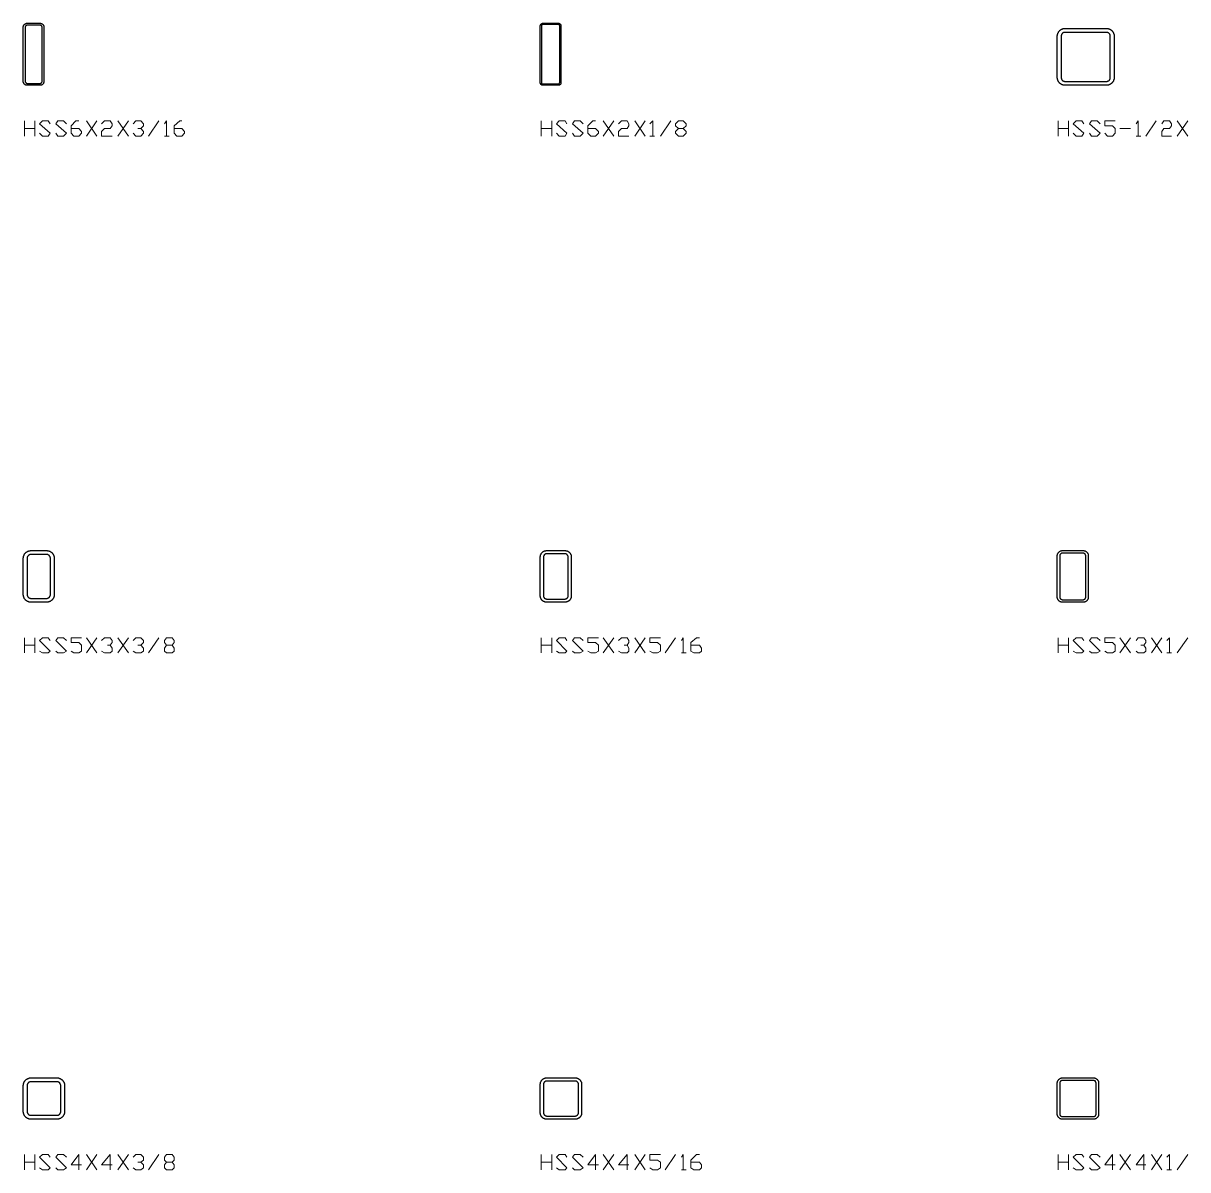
# Model space of a CAD drawing. Header units: inches. Extents: x 0 to 975, y -1305 to 34.
# Drawn here: x 250 to 362.6, y -1104.9 to -994 of the extents above; entities that cross this region are included whole.
import ezdxf

# ---------------------------------------------------------------- set-up
doc = ezdxf.new("R2010")
doc.units = ezdxf.units.IN
doc.header["$MEASUREMENT"] = 0
doc.layers.add('AISC_STEEL', color=7, linetype='Continuous')

msp = doc.modelspace()

# ---------------------------------------------------------------- linework, layer by layer
at = {"color": 3, "lineweight": 0}
for p, q in [((250.11, -1004.92), (250.11, -1003.44)), ((250.11, -1004.18), (251.12, -1004.18)), ((251.12, -1003.44), (251.12, -1004.92)), ((256.1, -1003.44), (257.12, -1004.92)), ((256.1, -1004.92), (257.12, -1003.44)), ((259.14, -1003.44), (260.16, -1004.92)), ((259.14, -1004.92), (260.16, -1003.44)), ((262.1, -1004.92), (263.11, -1003.44)), ((300.09, -1004.92), (300.09, -1003.44)), ((300.09, -1004.18), (301.1, -1004.18)), ((301.1, -1003.44), (301.1, -1004.92)), ((306.08, -1003.44), (307.1, -1004.92)), ((306.08, -1004.92), (307.1, -1003.44)), ((309.13, -1003.44), (310.14, -1004.92)), ((309.13, -1004.92), (310.14, -1003.44)), ((311.62, -1004.92), (312.63, -1003.44)), ((350.07, -1004.92), (350.07, -1003.44)), ((350.07, -1004.18), (351.08, -1004.18)), ((351.08, -1003.44), (351.08, -1004.92)), ((356.06, -1004.18), (357.08, -1004.18)), ((358.55, -1004.92), (359.57, -1003.44)), ((361.6, -1003.44), (362.61, -1004.92)), ((361.6, -1004.92), (362.61, -1003.44)), ((263.66, -1004.92), (264.12, -1004.92)), ((310.6, -1004.92), (311.06, -1004.92)), ((357.63, -1004.92), (358.09, -1004.92)), ((250.11, -1054.9), (250.11, -1053.43)), ((251.12, -1053.43), (251.12, -1054.9)), ((256.1, -1053.43), (257.12, -1054.9)), ((256.1, -1054.9), (257.12, -1053.43)), ((259.14, -1053.43), (260.16, -1054.9)), ((259.14, -1054.9), (260.16, -1053.43)), ((262.1, -1054.9), (263.11, -1053.43)), ((300.09, -1054.9), (300.09, -1053.43)), ((301.1, -1053.43), (301.1, -1054.9)), ((306.08, -1053.43), (307.1, -1054.9)), ((306.08, -1054.9), (307.1, -1053.43)), ((309.13, -1053.43), (310.14, -1054.9)), ((309.13, -1054.9), (310.14, -1053.43)), ((312.08, -1054.9), (313.09, -1053.43)), ((350.07, -1054.9), (350.07, -1053.43)), ((351.08, -1053.43), (351.08, -1054.9)), ((356.06, -1053.43), (357.08, -1054.9)), ((356.06, -1054.9), (357.08, -1053.43)), ((359.11, -1053.43), (360.12, -1054.9)), ((359.11, -1054.9), (360.12, -1053.43)), ((361.6, -1054.9), (362.61, -1053.43)), ((250.11, -1054.16), (251.12, -1054.16)), ((300.09, -1054.16), (301.1, -1054.16)), ((313.65, -1054.9), (314.11, -1054.9)), ((350.07, -1054.16), (351.08, -1054.16)), ((360.58, -1054.9), (361.04, -1054.9)), ((250.11, -1104.88), (250.11, -1103.41)), ((251.12, -1103.41), (251.12, -1104.88)), ((256.1, -1103.41), (257.12, -1104.88)), ((256.1, -1104.88), (257.12, -1103.41)), ((259.14, -1103.41), (260.16, -1104.88)), ((259.14, -1104.88), (260.16, -1103.41)), ((262.1, -1104.88), (263.11, -1103.41)), ((300.09, -1104.88), (300.09, -1103.41)), ((301.1, -1103.41), (301.1, -1104.88)), ((306.08, -1103.41), (307.1, -1104.88)), ((306.08, -1104.88), (307.1, -1103.41)), ((309.13, -1103.41), (310.14, -1104.88)), ((309.13, -1104.88), (310.14, -1103.41)), ((312.08, -1104.88), (313.09, -1103.41)), ((350.07, -1104.88), (350.07, -1103.41)), ((351.08, -1103.41), (351.08, -1104.88)), ((356.06, -1103.41), (357.08, -1104.88)), ((356.06, -1104.88), (357.08, -1103.41)), ((359.11, -1103.41), (360.12, -1104.88)), ((359.11, -1104.88), (360.12, -1103.41)), ((361.6, -1104.88), (362.61, -1103.41)), ((250.11, -1104.14), (251.12, -1104.14)), ((300.09, -1104.14), (301.1, -1104.14)), ((350.07, -1104.14), (351.08, -1104.14)), ((313.65, -1104.88), (314.11, -1104.88)), ((360.58, -1104.88), (361.04, -1104.88))]:
    msp.add_line(p, q, dxfattribs=at)
for points in [[(251.58, -1004.64), (251.86, -1004.92), (252.41, -1004.92), (252.6, -1004.64), (251.58, -1003.72), (251.86, -1003.44), (252.41, -1003.44), (252.6, -1003.72)], [(253.15, -1004.64), (253.34, -1004.92), (253.89, -1004.92), (254.17, -1004.64), (253.15, -1003.72), (253.34, -1003.44), (253.89, -1003.44), (254.17, -1003.72)], [(254.63, -1004.18), (255.36, -1004.18), (255.64, -1004.46), (255.64, -1004.64), (255.36, -1004.92), (254.9, -1004.92), (254.63, -1004.64), (254.63, -1003.91), (255.09, -1003.44), (255.36, -1003.44)], [(257.58, -1003.72), (257.85, -1003.44), (258.41, -1003.44), (258.59, -1003.72), (258.59, -1003.91), (258.41, -1004.18), (257.85, -1004.18), (257.58, -1004.46), (257.58, -1004.92), (258.59, -1004.92)], [(260.62, -1003.72), (260.9, -1003.44), (261.36, -1003.44), (261.63, -1003.72), (261.63, -1003.91), (261.36, -1004.18), (261.08, -1004.18)], [(261.36, -1004.18), (261.63, -1004.46), (261.63, -1004.64), (261.36, -1004.92), (260.9, -1004.92), (260.62, -1004.64)], [(263.66, -1003.72), (263.85, -1003.44), (263.85, -1004.92)], [(264.59, -1004.18), (265.32, -1004.18), (265.6, -1004.46), (265.6, -1004.64), (265.32, -1004.92), (264.86, -1004.92), (264.59, -1004.64), (264.59, -1003.91), (265.14, -1003.44), (265.32, -1003.44)], [(301.56, -1004.64), (301.84, -1004.92), (302.39, -1004.92), (302.58, -1004.64), (301.56, -1003.72), (301.84, -1003.44), (302.39, -1003.44), (302.58, -1003.72)], [(303.13, -1004.64), (303.32, -1004.92), (303.87, -1004.92), (304.15, -1004.64), (303.13, -1003.72), (303.32, -1003.44), (303.87, -1003.44), (304.15, -1003.72)], [(304.61, -1004.18), (305.35, -1004.18), (305.62, -1004.46), (305.62, -1004.64), (305.35, -1004.92), (304.88, -1004.92), (304.61, -1004.64), (304.61, -1003.91), (305.07, -1003.44), (305.35, -1003.44)], [(307.56, -1003.72), (307.84, -1003.44), (308.39, -1003.44), (308.57, -1003.72), (308.57, -1003.91), (308.39, -1004.18), (307.84, -1004.18), (307.56, -1004.46), (307.56, -1004.92), (308.57, -1004.92)], [(310.6, -1003.72), (310.88, -1003.44), (310.88, -1004.92)], [(313.83, -1004.18), (314.11, -1004.46), (314.11, -1004.64), (313.83, -1004.92), (313.37, -1004.92), (313.09, -1004.64), (313.09, -1004.46), (313.37, -1004.18), (313.83, -1004.18), (314.11, -1003.91), (314.11, -1003.72), (313.83, -1003.44), (313.37, -1003.44), (313.09, -1003.72), (313.09, -1003.91), (313.37, -1004.18)], [(351.55, -1004.64), (351.82, -1004.92), (352.38, -1004.92), (352.56, -1004.64), (351.55, -1003.72), (351.82, -1003.44), (352.38, -1003.44), (352.56, -1003.72)], [(353.11, -1004.64), (353.3, -1004.92), (353.85, -1004.92), (354.13, -1004.64), (353.11, -1003.72), (353.3, -1003.44), (353.85, -1003.44), (354.13, -1003.72)], [(354.59, -1004.64), (354.87, -1004.92), (355.33, -1004.92), (355.6, -1004.64), (355.6, -1004.18), (355.33, -1003.91), (354.59, -1003.91), (354.59, -1003.44), (355.6, -1003.44)], [(357.63, -1003.72), (357.82, -1003.44), (357.82, -1004.92)], [(360.12, -1003.72), (360.31, -1003.44), (360.86, -1003.44), (361.04, -1003.72), (361.04, -1003.91), (360.86, -1004.18), (360.31, -1004.18), (360.12, -1004.46), (360.12, -1004.92), (361.04, -1004.92)], [(251.58, -1054.72), (251.86, -1054.9), (252.41, -1054.9), (252.6, -1054.72), (251.58, -1053.7), (251.86, -1053.43), (252.41, -1053.43), (252.6, -1053.7)], [(253.15, -1054.72), (253.34, -1054.9), (253.89, -1054.9), (254.17, -1054.72), (253.15, -1053.7), (253.34, -1053.43), (253.89, -1053.43), (254.17, -1053.7)], [(254.63, -1054.72), (254.9, -1054.9), (255.36, -1054.9), (255.64, -1054.72), (255.64, -1054.16), (255.36, -1053.89), (254.63, -1053.89), (254.63, -1053.43), (255.64, -1053.43)], [(257.58, -1053.7), (257.85, -1053.43), (258.41, -1053.43), (258.59, -1053.7), (258.59, -1053.89), (258.41, -1054.16), (258.13, -1054.16)], [(260.62, -1053.7), (260.9, -1053.43), (261.36, -1053.43), (261.63, -1053.7), (261.63, -1053.89), (261.36, -1054.16), (261.08, -1054.16)], [(264.4, -1054.16), (264.59, -1054.44), (264.59, -1054.72), (264.4, -1054.9), (263.85, -1054.9), (263.66, -1054.72), (263.66, -1054.44), (263.85, -1054.16), (264.4, -1054.16), (264.59, -1053.89), (264.59, -1053.7), (264.4, -1053.43), (263.85, -1053.43), (263.66, -1053.7), (263.66, -1053.89), (263.85, -1054.16)], [(301.56, -1054.72), (301.84, -1054.9), (302.39, -1054.9), (302.58, -1054.72), (301.56, -1053.7), (301.84, -1053.43), (302.39, -1053.43), (302.58, -1053.7)], [(303.13, -1054.72), (303.32, -1054.9), (303.87, -1054.9), (304.15, -1054.72), (303.13, -1053.7), (303.32, -1053.43), (303.87, -1053.43), (304.15, -1053.7)], [(304.61, -1054.72), (304.88, -1054.9), (305.35, -1054.9), (305.62, -1054.72), (305.62, -1054.16), (305.35, -1053.89), (304.61, -1053.89), (304.61, -1053.43), (305.62, -1053.43)], [(307.56, -1053.7), (307.84, -1053.43), (308.39, -1053.43), (308.57, -1053.7), (308.57, -1053.89), (308.39, -1054.16), (308.11, -1054.16)], [(310.6, -1054.72), (310.88, -1054.9), (311.34, -1054.9), (311.62, -1054.72), (311.62, -1054.16), (311.34, -1053.89), (310.6, -1053.89), (310.6, -1053.43), (311.62, -1053.43)], [(313.65, -1053.7), (313.83, -1053.43), (313.83, -1054.9)], [(314.57, -1054.16), (315.4, -1054.16), (315.58, -1054.44), (315.58, -1054.72), (315.4, -1054.9), (314.84, -1054.9), (314.57, -1054.72), (314.57, -1053.89), (315.12, -1053.43), (315.4, -1053.43)], [(351.55, -1054.72), (351.82, -1054.9), (352.38, -1054.9), (352.56, -1054.72), (351.55, -1053.7), (351.82, -1053.43), (352.38, -1053.43), (352.56, -1053.7)], [(353.11, -1054.72), (353.3, -1054.9), (353.85, -1054.9), (354.13, -1054.72), (353.11, -1053.7), (353.3, -1053.43), (353.85, -1053.43), (354.13, -1053.7)], [(354.59, -1054.72), (354.87, -1054.9), (355.33, -1054.9), (355.6, -1054.72), (355.6, -1054.16), (355.33, -1053.89), (354.59, -1053.89), (354.59, -1053.43), (355.6, -1053.43)], [(357.63, -1053.7), (357.82, -1053.43), (358.37, -1053.43), (358.55, -1053.7), (358.55, -1053.89), (358.37, -1054.16), (358.09, -1054.16)], [(360.58, -1053.7), (360.86, -1053.43), (360.86, -1054.9)], [(258.41, -1054.16), (258.59, -1054.44), (258.59, -1054.72), (258.41, -1054.9), (257.85, -1054.9), (257.58, -1054.72)], [(261.36, -1054.16), (261.63, -1054.44), (261.63, -1054.72), (261.36, -1054.9), (260.9, -1054.9), (260.62, -1054.72)], [(308.39, -1054.16), (308.57, -1054.44), (308.57, -1054.72), (308.39, -1054.9), (307.84, -1054.9), (307.56, -1054.72)], [(358.37, -1054.16), (358.55, -1054.44), (358.55, -1054.72), (358.37, -1054.9), (357.82, -1054.9), (357.63, -1054.72)], [(251.58, -1104.7), (251.86, -1104.88), (252.41, -1104.88), (252.6, -1104.7), (251.58, -1103.68), (251.86, -1103.41), (252.41, -1103.41), (252.6, -1103.68)], [(253.15, -1104.7), (253.34, -1104.88), (253.89, -1104.88), (254.17, -1104.7), (253.15, -1103.68), (253.34, -1103.41), (253.89, -1103.41), (254.17, -1103.68)], [(255.64, -1104.42), (254.63, -1104.42), (255.36, -1103.41), (255.36, -1104.88)], [(258.59, -1104.42), (257.58, -1104.42), (258.41, -1103.41), (258.41, -1104.88)], [(260.62, -1103.68), (260.9, -1103.41), (261.36, -1103.41), (261.63, -1103.68), (261.63, -1103.96), (261.36, -1104.14), (261.08, -1104.14)], [(264.4, -1104.14), (264.59, -1104.42), (264.59, -1104.7), (264.4, -1104.88), (263.85, -1104.88), (263.66, -1104.7), (263.66, -1104.42), (263.85, -1104.14), (264.4, -1104.14), (264.59, -1103.96), (264.59, -1103.68), (264.4, -1103.41), (263.85, -1103.41), (263.66, -1103.68), (263.66, -1103.96), (263.85, -1104.14)], [(301.56, -1104.7), (301.84, -1104.88), (302.39, -1104.88), (302.58, -1104.7), (301.56, -1103.68), (301.84, -1103.41), (302.39, -1103.41), (302.58, -1103.68)], [(303.13, -1104.7), (303.32, -1104.88), (303.87, -1104.88), (304.15, -1104.7), (303.13, -1103.68), (303.32, -1103.41), (303.87, -1103.41), (304.15, -1103.68)], [(305.62, -1104.42), (304.61, -1104.42), (305.35, -1103.41), (305.35, -1104.88)], [(308.57, -1104.42), (307.56, -1104.42), (308.39, -1103.41), (308.39, -1104.88)], [(310.6, -1104.7), (310.88, -1104.88), (311.34, -1104.88), (311.62, -1104.7), (311.62, -1104.14), (311.34, -1103.96), (310.6, -1103.96), (310.6, -1103.41), (311.62, -1103.41)], [(313.65, -1103.68), (313.83, -1103.41), (313.83, -1104.88)], [(314.57, -1104.14), (315.4, -1104.14), (315.58, -1104.42), (315.58, -1104.7), (315.4, -1104.88), (314.84, -1104.88), (314.57, -1104.7), (314.57, -1103.96), (315.12, -1103.41), (315.4, -1103.41)], [(351.55, -1104.7), (351.82, -1104.88), (352.38, -1104.88), (352.56, -1104.7), (351.55, -1103.68), (351.82, -1103.41), (352.38, -1103.41), (352.56, -1103.68)], [(353.11, -1104.7), (353.3, -1104.88), (353.85, -1104.88), (354.13, -1104.7), (353.11, -1103.68), (353.3, -1103.41), (353.85, -1103.41), (354.13, -1103.68)], [(355.6, -1104.42), (354.59, -1104.42), (355.33, -1103.41), (355.33, -1104.88)], [(358.55, -1104.42), (357.63, -1104.42), (358.37, -1103.41), (358.37, -1104.88)], [(360.58, -1103.68), (360.86, -1103.41), (360.86, -1104.88)], [(261.36, -1104.14), (261.63, -1104.42), (261.63, -1104.7), (261.36, -1104.88), (260.9, -1104.88), (260.62, -1104.7)]]:
    msp.add_lwpolyline(points, dxfattribs=at)
at = {"layer": 'AISC_STEEL'}
for points in [[(251.62, -994), (251.65, -994), (251.68, -994), (251.71, -994.01), (251.74, -994.02), (251.77, -994.03), (251.8, -994.04), (251.82, -994.06), (251.85, -994.07), (251.87, -994.09), (251.89, -994.11), (251.91, -994.13), (251.93, -994.15), (251.94, -994.18), (251.96, -994.2), (251.97, -994.23), (251.98, -994.26), (251.99, -994.29), (252, -994.32), (252, -994.35), (252, -994.37), (252, -999.62), (252, -999.65), (252, -999.68), (251.99, -999.71), (251.98, -999.74), (251.97, -999.77), (251.96, -999.8), (251.94, -999.82), (251.93, -999.85), (251.91, -999.87), (251.89, -999.89), (251.87, -999.91), (251.85, -999.93), (251.82, -999.94), (251.8, -999.96), (251.77, -999.97), (251.74, -999.98), (251.71, -999.99), (251.68, -1000), (251.65, -1000), (251.62, -1000), (250.38, -1000), (250.35, -1000), (250.32, -1000), (250.29, -999.99), (250.26, -999.98), (250.23, -999.97), (250.2, -999.96), (250.18, -999.94), (250.15, -999.93), (250.13, -999.91), (250.11, -999.89), (250.09, -999.87), (250.07, -999.85), (250.06, -999.82), (250.04, -999.8), (250.03, -999.77), (250.02, -999.74), (250.01, -999.71), (250, -999.68), (250, -999.65), (250, -999.62), (250, -994.37), (250, -994.35), (250, -994.32), (250.01, -994.29), (250.02, -994.26), (250.03, -994.23), (250.04, -994.2), (250.06, -994.18), (250.07, -994.15), (250.09, -994.13), (250.11, -994.11), (250.13, -994.09), (250.15, -994.07), (250.18, -994.06), (250.2, -994.04), (250.23, -994.03), (250.26, -994.02), (250.29, -994.01), (250.32, -994), (250.35, -994), (250.38, -994)], [(250.38, -994.19), (250.35, -994.19), (250.33, -994.19), (250.3, -994.2), (250.28, -994.21), (250.26, -994.23), (250.24, -994.24), (250.23, -994.26), (250.21, -994.28), (250.2, -994.3), (250.19, -994.33), (250.19, -994.35), (250.19, -994.37), (250.19, -999.62), (250.19, -999.65), (250.19, -999.67), (250.2, -999.7), (250.21, -999.72), (250.23, -999.74), (250.24, -999.76), (250.26, -999.77), (250.28, -999.79), (250.3, -999.8), (250.33, -999.81), (250.35, -999.81), (250.38, -999.81), (251.62, -999.81), (251.65, -999.81), (251.67, -999.81), (251.7, -999.8), (251.72, -999.79), (251.74, -999.77), (251.76, -999.76), (251.77, -999.74), (251.79, -999.72), (251.8, -999.7), (251.81, -999.67), (251.81, -999.65), (251.81, -999.62), (251.81, -994.37), (251.81, -994.35), (251.81, -994.33), (251.8, -994.3), (251.79, -994.28), (251.77, -994.26), (251.76, -994.24), (251.74, -994.23), (251.72, -994.21), (251.7, -994.2), (251.67, -994.19), (251.65, -994.19), (251.62, -994.19)], [(301.75, -994), (301.78, -994), (301.81, -994.01), (301.83, -994.01), (301.86, -994.02), (301.88, -994.04), (301.91, -994.05), (301.93, -994.07), (301.95, -994.09), (301.96, -994.12), (301.98, -994.14), (301.99, -994.17), (301.99, -994.19), (302, -994.22), (302, -994.25), (302, -999.75), (302, -999.78), (301.99, -999.81), (301.99, -999.83), (301.98, -999.86), (301.96, -999.88), (301.95, -999.91), (301.93, -999.93), (301.91, -999.95), (301.88, -999.96), (301.86, -999.98), (301.83, -999.99), (301.81, -999.99), (301.78, -1000), (301.75, -1000), (300.25, -1000), (300.22, -1000), (300.19, -999.99), (300.17, -999.99), (300.14, -999.98), (300.12, -999.96), (300.09, -999.95), (300.07, -999.93), (300.05, -999.91), (300.04, -999.88), (300.02, -999.86), (300.01, -999.83), (300.01, -999.81), (300, -999.78), (300, -999.75), (300, -994.25), (300, -994.22), (300.01, -994.19), (300.01, -994.17), (300.02, -994.14), (300.04, -994.12), (300.05, -994.09), (300.07, -994.07), (300.09, -994.05), (300.12, -994.04), (300.14, -994.02), (300.17, -994.01), (300.19, -994.01), (300.22, -994), (300.25, -994)], [(300.25, -994.12), (300.23, -994.13), (300.22, -994.13), (300.2, -994.13), (300.19, -994.14), (300.17, -994.15), (300.16, -994.16), (300.15, -994.17), (300.14, -994.19), (300.13, -994.2), (300.13, -994.22), (300.13, -994.23), (300.12, -994.25), (300.12, -999.75), (300.13, -999.77), (300.13, -999.78), (300.13, -999.8), (300.14, -999.81), (300.15, -999.83), (300.16, -999.84), (300.17, -999.85), (300.19, -999.86), (300.2, -999.87), (300.22, -999.87), (300.23, -999.87), (300.25, -999.87), (301.75, -999.87), (301.77, -999.87), (301.78, -999.87), (301.8, -999.87), (301.81, -999.86), (301.83, -999.85), (301.84, -999.84), (301.85, -999.83), (301.86, -999.81), (301.87, -999.8), (301.87, -999.78), (301.87, -999.77), (301.88, -999.75), (301.88, -994.25), (301.87, -994.23), (301.87, -994.22), (301.87, -994.2), (301.86, -994.19), (301.85, -994.17), (301.84, -994.16), (301.83, -994.15), (301.81, -994.14), (301.8, -994.13), (301.78, -994.13), (301.77, -994.13), (301.75, -994.12)], [(354.75, -994.5), (354.78, -994.5), (354.81, -994.5), (354.84, -994.51), (354.87, -994.51), (354.9, -994.51), (354.93, -994.52), (354.95, -994.53), (354.98, -994.54), (355.01, -994.55), (355.04, -994.56), (355.06, -994.57), (355.09, -994.58), (355.12, -994.6), (355.14, -994.61), (355.17, -994.63), (355.19, -994.64), (355.21, -994.66), (355.24, -994.68), (355.26, -994.7), (355.28, -994.72), (355.3, -994.74), (355.32, -994.76), (355.34, -994.79), (355.36, -994.81), (355.37, -994.83), (355.39, -994.86), (355.4, -994.88), (355.42, -994.91), (355.43, -994.94), (355.44, -994.96), (355.45, -994.99), (355.46, -995.02), (355.47, -995.05), (355.48, -995.07), (355.49, -995.1), (355.49, -995.13), (355.49, -995.16), (355.5, -995.19), (355.5, -995.22), (355.5, -995.25), (355.5, -999.25), (355.5, -999.28), (355.5, -999.31), (355.49, -999.34), (355.49, -999.37), (355.49, -999.4), (355.48, -999.43), (355.47, -999.45), (355.46, -999.48), (355.45, -999.51), (355.44, -999.54), (355.43, -999.56), (355.42, -999.59), (355.4, -999.62), (355.39, -999.64), (355.37, -999.67), (355.36, -999.69), (355.34, -999.71), (355.32, -999.74), (355.3, -999.76), (355.28, -999.78), (355.26, -999.8), (355.24, -999.82), (355.21, -999.84), (355.19, -999.86), (355.17, -999.87), (355.14, -999.89), (355.12, -999.9), (355.09, -999.92), (355.06, -999.93), (355.04, -999.94), (355.01, -999.95), (354.98, -999.96), (354.95, -999.97), (354.93, -999.98), (354.9, -999.99), (354.87, -999.99), (354.84, -999.99), (354.81, -1000), (354.78, -1000), (354.75, -1000), (350.75, -1000), (350.72, -1000), (350.69, -1000), (350.66, -999.99), (350.63, -999.99), (350.6, -999.99), (350.57, -999.98), (350.55, -999.97), (350.52, -999.96), (350.49, -999.95), (350.46, -999.94), (350.44, -999.93), (350.41, -999.92), (350.38, -999.9), (350.36, -999.89), (350.33, -999.87), (350.31, -999.86), (350.29, -999.84), (350.26, -999.82), (350.24, -999.8), (350.22, -999.78), (350.2, -999.76), (350.18, -999.74), (350.16, -999.71), (350.14, -999.69), (350.13, -999.67), (350.11, -999.64), (350.1, -999.62), (350.08, -999.59), (350.07, -999.56), (350.06, -999.54), (350.05, -999.51), (350.04, -999.48), (350.03, -999.45), (350.02, -999.43), (350.01, -999.4), (350.01, -999.37), (350.01, -999.34), (350, -999.31), (350, -999.28), (350, -999.25), (350, -995.25), (350, -995.22), (350, -995.19), (350.01, -995.16), (350.01, -995.13), (350.01, -995.1), (350.02, -995.07), (350.03, -995.05), (350.04, -995.02), (350.05, -994.99), (350.06, -994.96), (350.07, -994.94), (350.08, -994.91), (350.1, -994.88), (350.11, -994.86), (350.13, -994.83), (350.14, -994.81), (350.16, -994.79), (350.18, -994.76), (350.2, -994.74), (350.22, -994.72), (350.24, -994.7), (350.26, -994.68), (350.29, -994.66), (350.31, -994.64), (350.33, -994.63), (350.36, -994.61), (350.38, -994.6), (350.41, -994.58), (350.44, -994.57), (350.46, -994.56), (350.49, -994.55), (350.52, -994.54), (350.55, -994.53), (350.57, -994.52), (350.6, -994.51), (350.63, -994.51), (350.66, -994.51), (350.69, -994.5), (350.72, -994.5), (350.75, -994.5)], [(350.75, -994.88), (350.72, -994.88), (350.69, -994.88), (350.66, -994.89), (350.63, -994.89), (350.61, -994.9), (350.58, -994.92), (350.55, -994.93), (350.53, -994.95), (350.51, -994.96), (350.48, -994.98), (350.46, -995.01), (350.45, -995.03), (350.43, -995.05), (350.42, -995.08), (350.4, -995.11), (350.39, -995.13), (350.39, -995.16), (350.38, -995.19), (350.38, -995.22), (350.38, -995.25), (350.38, -999.25), (350.38, -999.28), (350.38, -999.31), (350.39, -999.34), (350.39, -999.37), (350.4, -999.39), (350.42, -999.42), (350.43, -999.45), (350.45, -999.47), (350.46, -999.49), (350.48, -999.52), (350.51, -999.54), (350.53, -999.55), (350.55, -999.57), (350.58, -999.58), (350.61, -999.6), (350.63, -999.61), (350.66, -999.61), (350.69, -999.62), (350.72, -999.62), (350.75, -999.62), (354.75, -999.62), (354.78, -999.62), (354.81, -999.62), (354.84, -999.61), (354.87, -999.61), (354.89, -999.6), (354.92, -999.58), (354.95, -999.57), (354.97, -999.55), (354.99, -999.54), (355.02, -999.52), (355.04, -999.49), (355.05, -999.47), (355.07, -999.45), (355.08, -999.42), (355.1, -999.39), (355.11, -999.37), (355.11, -999.34), (355.12, -999.31), (355.12, -999.28), (355.12, -999.25), (355.12, -995.25), (355.12, -995.22), (355.12, -995.19), (355.11, -995.16), (355.11, -995.13), (355.1, -995.11), (355.08, -995.08), (355.07, -995.05), (355.05, -995.03), (355.04, -995.01), (355.02, -994.98), (354.99, -994.96), (354.97, -994.95), (354.95, -994.93), (354.92, -994.92), (354.89, -994.9), (354.87, -994.89), (354.84, -994.89), (354.81, -994.88), (354.78, -994.88), (354.75, -994.88)], [(252.25, -1045), (252.28, -1045), (252.31, -1045), (252.34, -1045.01), (252.37, -1045.01), (252.4, -1045.01), (252.43, -1045.02), (252.45, -1045.03), (252.48, -1045.04), (252.51, -1045.05), (252.54, -1045.06), (252.56, -1045.07), (252.59, -1045.08), (252.62, -1045.1), (252.64, -1045.11), (252.67, -1045.13), (252.69, -1045.14), (252.71, -1045.16), (252.74, -1045.18), (252.76, -1045.2), (252.78, -1045.22), (252.8, -1045.24), (252.82, -1045.26), (252.84, -1045.29), (252.86, -1045.31), (252.87, -1045.33), (252.89, -1045.36), (252.9, -1045.38), (252.92, -1045.41), (252.93, -1045.44), (252.94, -1045.46), (252.95, -1045.49), (252.96, -1045.52), (252.97, -1045.55), (252.98, -1045.57), (252.99, -1045.6), (252.99, -1045.63), (252.99, -1045.66), (253, -1045.69), (253, -1045.72), (253, -1045.75), (253, -1049.25), (253, -1049.28), (253, -1049.31), (252.99, -1049.34), (252.99, -1049.37), (252.99, -1049.4), (252.98, -1049.43), (252.97, -1049.45), (252.96, -1049.48), (252.95, -1049.51), (252.94, -1049.54), (252.93, -1049.56), (252.92, -1049.59), (252.9, -1049.62), (252.89, -1049.64), (252.87, -1049.67), (252.86, -1049.69), (252.84, -1049.71), (252.82, -1049.74), (252.8, -1049.76), (252.78, -1049.78), (252.76, -1049.8), (252.74, -1049.82), (252.71, -1049.84), (252.69, -1049.86), (252.67, -1049.87), (252.64, -1049.89), (252.62, -1049.9), (252.59, -1049.92), (252.56, -1049.93), (252.54, -1049.94), (252.51, -1049.95), (252.48, -1049.96), (252.45, -1049.97), (252.43, -1049.98), (252.4, -1049.99), (252.37, -1049.99), (252.34, -1049.99), (252.31, -1050), (252.28, -1050), (252.25, -1050), (250.75, -1050), (250.72, -1050), (250.69, -1050), (250.66, -1049.99), (250.63, -1049.99), (250.6, -1049.99), (250.57, -1049.98), (250.55, -1049.97), (250.52, -1049.96), (250.49, -1049.95), (250.46, -1049.94), (250.44, -1049.93), (250.41, -1049.92), (250.38, -1049.9), (250.36, -1049.89), (250.33, -1049.87), (250.31, -1049.86), (250.29, -1049.84), (250.26, -1049.82), (250.24, -1049.8), (250.22, -1049.78), (250.2, -1049.76), (250.18, -1049.74), (250.16, -1049.71), (250.14, -1049.69), (250.13, -1049.67), (250.11, -1049.64), (250.1, -1049.62), (250.08, -1049.59), (250.07, -1049.56), (250.06, -1049.54), (250.05, -1049.51), (250.04, -1049.48), (250.03, -1049.45), (250.02, -1049.43), (250.01, -1049.4), (250.01, -1049.37), (250.01, -1049.34), (250, -1049.31), (250, -1049.28), (250, -1049.25), (250, -1045.75), (250, -1045.72), (250, -1045.69), (250.01, -1045.66), (250.01, -1045.63), (250.01, -1045.6), (250.02, -1045.57), (250.03, -1045.55), (250.04, -1045.52), (250.05, -1045.49), (250.06, -1045.46), (250.07, -1045.44), (250.08, -1045.41), (250.1, -1045.38), (250.11, -1045.36), (250.13, -1045.33), (250.14, -1045.31), (250.16, -1045.29), (250.18, -1045.26), (250.2, -1045.24), (250.22, -1045.22), (250.24, -1045.2), (250.26, -1045.18), (250.29, -1045.16), (250.31, -1045.14), (250.33, -1045.13), (250.36, -1045.11), (250.38, -1045.1), (250.41, -1045.08), (250.44, -1045.07), (250.46, -1045.06), (250.49, -1045.05), (250.52, -1045.04), (250.55, -1045.03), (250.57, -1045.02), (250.6, -1045.01), (250.63, -1045.01), (250.66, -1045.01), (250.69, -1045), (250.72, -1045), (250.75, -1045)], [(302.38, -1045), (302.4, -1045), (302.43, -1045), (302.46, -1045.01), (302.49, -1045.01), (302.52, -1045.02), (302.55, -1045.03), (302.58, -1045.03), (302.61, -1045.04), (302.63, -1045.06), (302.66, -1045.07), (302.69, -1045.08), (302.71, -1045.1), (302.74, -1045.12), (302.76, -1045.13), (302.78, -1045.15), (302.81, -1045.17), (302.83, -1045.19), (302.85, -1045.22), (302.87, -1045.24), (302.88, -1045.26), (302.9, -1045.29), (302.92, -1045.31), (302.93, -1045.34), (302.94, -1045.37), (302.96, -1045.39), (302.97, -1045.42), (302.97, -1045.45), (302.98, -1045.48), (302.99, -1045.51), (302.99, -1045.54), (303, -1045.57), (303, -1045.6), (303, -1045.62), (303, -1049.38), (303, -1049.4), (303, -1049.43), (302.99, -1049.46), (302.99, -1049.49), (302.98, -1049.52), (302.97, -1049.55), (302.97, -1049.58), (302.96, -1049.61), (302.94, -1049.63), (302.93, -1049.66), (302.92, -1049.69), (302.9, -1049.71), (302.88, -1049.74), (302.87, -1049.76), (302.85, -1049.78), (302.83, -1049.81), (302.81, -1049.83), (302.78, -1049.85), (302.76, -1049.87), (302.74, -1049.88), (302.71, -1049.9), (302.69, -1049.92), (302.66, -1049.93), (302.63, -1049.94), (302.61, -1049.96), (302.58, -1049.97), (302.55, -1049.97), (302.52, -1049.98), (302.49, -1049.99), (302.46, -1049.99), (302.43, -1050), (302.4, -1050), (302.38, -1050), (300.62, -1050), (300.6, -1050), (300.57, -1050), (300.54, -1049.99), (300.51, -1049.99), (300.48, -1049.98), (300.45, -1049.97), (300.42, -1049.97), (300.39, -1049.96), (300.37, -1049.94), (300.34, -1049.93), (300.31, -1049.92), (300.29, -1049.9), (300.26, -1049.88), (300.24, -1049.87), (300.22, -1049.85), (300.19, -1049.83), (300.17, -1049.81), (300.15, -1049.78), (300.13, -1049.76), (300.12, -1049.74), (300.1, -1049.71), (300.08, -1049.69), (300.07, -1049.66), (300.06, -1049.63), (300.04, -1049.61), (300.03, -1049.58), (300.03, -1049.55), (300.02, -1049.52), (300.01, -1049.49), (300.01, -1049.46), (300, -1049.43), (300, -1049.4), (300, -1049.38), (300, -1045.62), (300, -1045.6), (300, -1045.57), (300.01, -1045.54), (300.01, -1045.51), (300.02, -1045.48), (300.03, -1045.45), (300.03, -1045.42), (300.04, -1045.39), (300.06, -1045.37), (300.07, -1045.34), (300.08, -1045.31), (300.1, -1045.29), (300.12, -1045.26), (300.13, -1045.24), (300.15, -1045.22), (300.17, -1045.19), (300.19, -1045.17), (300.22, -1045.15), (300.24, -1045.13), (300.26, -1045.12), (300.29, -1045.1), (300.31, -1045.08), (300.34, -1045.07), (300.37, -1045.06), (300.39, -1045.04), (300.42, -1045.03), (300.45, -1045.03), (300.48, -1045.02), (300.51, -1045.01), (300.54, -1045.01), (300.57, -1045), (300.6, -1045), (300.62, -1045)], [(352.5, -1045), (352.53, -1045), (352.56, -1045), (352.59, -1045.01), (352.62, -1045.01), (352.64, -1045.02), (352.67, -1045.03), (352.7, -1045.04), (352.72, -1045.05), (352.75, -1045.07), (352.77, -1045.08), (352.8, -1045.1), (352.82, -1045.12), (352.84, -1045.14), (352.86, -1045.16), (352.88, -1045.18), (352.9, -1045.2), (352.92, -1045.23), (352.93, -1045.25), (352.95, -1045.28), (352.96, -1045.3), (352.97, -1045.33), (352.98, -1045.36), (352.99, -1045.38), (352.99, -1045.41), (353, -1045.44), (353, -1045.47), (353, -1045.5), (353, -1049.5), (353, -1049.53), (353, -1049.56), (352.99, -1049.59), (352.99, -1049.62), (352.98, -1049.64), (352.97, -1049.67), (352.96, -1049.7), (352.95, -1049.72), (352.93, -1049.75), (352.92, -1049.77), (352.9, -1049.8), (352.88, -1049.82), (352.86, -1049.84), (352.84, -1049.86), (352.82, -1049.88), (352.8, -1049.9), (352.77, -1049.92), (352.75, -1049.93), (352.72, -1049.95), (352.7, -1049.96), (352.67, -1049.97), (352.64, -1049.98), (352.62, -1049.99), (352.59, -1049.99), (352.56, -1050), (352.53, -1050), (352.5, -1050), (350.5, -1050), (350.47, -1050), (350.44, -1050), (350.41, -1049.99), (350.38, -1049.99), (350.36, -1049.98), (350.33, -1049.97), (350.3, -1049.96), (350.28, -1049.95), (350.25, -1049.93), (350.23, -1049.92), (350.2, -1049.9), (350.18, -1049.88), (350.16, -1049.86), (350.14, -1049.84), (350.12, -1049.82), (350.1, -1049.8), (350.08, -1049.77), (350.07, -1049.75), (350.05, -1049.72), (350.04, -1049.7), (350.03, -1049.67), (350.02, -1049.64), (350.01, -1049.62), (350.01, -1049.59), (350, -1049.56), (350, -1049.53), (350, -1049.5), (350, -1045.5), (350, -1045.47), (350, -1045.44), (350.01, -1045.41), (350.01, -1045.38), (350.02, -1045.36), (350.03, -1045.33), (350.04, -1045.3), (350.05, -1045.28), (350.07, -1045.25), (350.08, -1045.23), (350.1, -1045.2), (350.12, -1045.18), (350.14, -1045.16), (350.16, -1045.14), (350.18, -1045.12), (350.2, -1045.1), (350.23, -1045.08), (350.25, -1045.07), (350.28, -1045.05), (350.3, -1045.04), (350.33, -1045.03), (350.36, -1045.02), (350.38, -1045.01), (350.41, -1045.01), (350.44, -1045), (350.47, -1045), (350.5, -1045)], [(250.75, -1045.38), (250.72, -1045.38), (250.69, -1045.38), (250.66, -1045.39), (250.63, -1045.39), (250.61, -1045.4), (250.58, -1045.42), (250.55, -1045.43), (250.53, -1045.45), (250.51, -1045.46), (250.48, -1045.48), (250.46, -1045.51), (250.45, -1045.53), (250.43, -1045.55), (250.42, -1045.58), (250.4, -1045.61), (250.39, -1045.63), (250.39, -1045.66), (250.38, -1045.69), (250.38, -1045.72), (250.38, -1045.75), (250.38, -1049.25), (250.38, -1049.28), (250.38, -1049.31), (250.39, -1049.34), (250.39, -1049.37), (250.4, -1049.39), (250.42, -1049.42), (250.43, -1049.45), (250.45, -1049.47), (250.46, -1049.49), (250.48, -1049.52), (250.51, -1049.54), (250.53, -1049.55), (250.55, -1049.57), (250.58, -1049.58), (250.61, -1049.6), (250.63, -1049.61), (250.66, -1049.61), (250.69, -1049.62), (250.72, -1049.62), (250.75, -1049.62), (252.25, -1049.62), (252.28, -1049.62), (252.31, -1049.62), (252.34, -1049.61), (252.37, -1049.61), (252.39, -1049.6), (252.42, -1049.58), (252.45, -1049.57), (252.47, -1049.55), (252.49, -1049.54), (252.52, -1049.52), (252.54, -1049.49), (252.55, -1049.47), (252.57, -1049.45), (252.58, -1049.42), (252.6, -1049.39), (252.61, -1049.37), (252.61, -1049.34), (252.62, -1049.31), (252.62, -1049.28), (252.62, -1049.25), (252.62, -1045.75), (252.62, -1045.72), (252.62, -1045.69), (252.61, -1045.66), (252.61, -1045.63), (252.6, -1045.61), (252.58, -1045.58), (252.57, -1045.55), (252.55, -1045.53), (252.54, -1045.51), (252.52, -1045.48), (252.49, -1045.46), (252.47, -1045.45), (252.45, -1045.43), (252.42, -1045.42), (252.39, -1045.4), (252.37, -1045.39), (252.34, -1045.39), (252.31, -1045.38), (252.28, -1045.38), (252.25, -1045.38)], [(300.62, -1045.31), (300.6, -1045.31), (300.57, -1045.32), (300.54, -1045.32), (300.51, -1045.33), (300.49, -1045.35), (300.46, -1045.36), (300.44, -1045.38), (300.41, -1045.39), (300.39, -1045.41), (300.38, -1045.44), (300.36, -1045.46), (300.35, -1045.49), (300.33, -1045.51), (300.32, -1045.54), (300.32, -1045.57), (300.31, -1045.6), (300.31, -1045.62), (300.31, -1049.38), (300.31, -1049.4), (300.32, -1049.43), (300.32, -1049.46), (300.33, -1049.49), (300.35, -1049.51), (300.36, -1049.54), (300.38, -1049.56), (300.39, -1049.59), (300.41, -1049.61), (300.44, -1049.62), (300.46, -1049.64), (300.49, -1049.65), (300.51, -1049.67), (300.54, -1049.68), (300.57, -1049.68), (300.6, -1049.69), (300.62, -1049.69), (302.38, -1049.69), (302.4, -1049.69), (302.43, -1049.68), (302.46, -1049.68), (302.49, -1049.67), (302.51, -1049.65), (302.54, -1049.64), (302.56, -1049.62), (302.59, -1049.61), (302.61, -1049.59), (302.62, -1049.56), (302.64, -1049.54), (302.65, -1049.51), (302.67, -1049.49), (302.68, -1049.46), (302.68, -1049.43), (302.69, -1049.4), (302.69, -1049.38), (302.69, -1045.62), (302.69, -1045.6), (302.68, -1045.57), (302.68, -1045.54), (302.67, -1045.51), (302.65, -1045.49), (302.64, -1045.46), (302.62, -1045.44), (302.61, -1045.41), (302.59, -1045.39), (302.56, -1045.38), (302.54, -1045.36), (302.51, -1045.35), (302.49, -1045.33), (302.46, -1045.32), (302.43, -1045.32), (302.4, -1045.31), (302.38, -1045.31)], [(350.5, -1045.25), (350.47, -1045.25), (350.44, -1045.26), (350.42, -1045.26), (350.39, -1045.27), (350.37, -1045.29), (350.34, -1045.3), (350.32, -1045.32), (350.3, -1045.34), (350.29, -1045.37), (350.27, -1045.39), (350.26, -1045.42), (350.26, -1045.44), (350.25, -1045.47), (350.25, -1045.5), (350.25, -1049.5), (350.25, -1049.53), (350.26, -1049.56), (350.26, -1049.58), (350.27, -1049.61), (350.29, -1049.63), (350.3, -1049.66), (350.32, -1049.68), (350.34, -1049.7), (350.37, -1049.71), (350.39, -1049.73), (350.42, -1049.74), (350.44, -1049.74), (350.47, -1049.75), (350.5, -1049.75), (352.5, -1049.75), (352.53, -1049.75), (352.56, -1049.74), (352.58, -1049.74), (352.61, -1049.73), (352.63, -1049.71), (352.66, -1049.7), (352.68, -1049.68), (352.7, -1049.66), (352.71, -1049.63), (352.73, -1049.61), (352.74, -1049.58), (352.74, -1049.56), (352.75, -1049.53), (352.75, -1049.5), (352.75, -1045.5), (352.75, -1045.47), (352.74, -1045.44), (352.74, -1045.42), (352.73, -1045.39), (352.71, -1045.37), (352.7, -1045.34), (352.68, -1045.32), (352.66, -1045.3), (352.63, -1045.29), (352.61, -1045.27), (352.58, -1045.26), (352.56, -1045.26), (352.53, -1045.25), (352.5, -1045.25)], [(253.25, -1096), (253.28, -1096), (253.31, -1096), (253.34, -1096.01), (253.37, -1096.01), (253.4, -1096.01), (253.43, -1096.02), (253.45, -1096.03), (253.48, -1096.04), (253.51, -1096.05), (253.54, -1096.06), (253.56, -1096.07), (253.59, -1096.08), (253.62, -1096.1), (253.64, -1096.11), (253.67, -1096.13), (253.69, -1096.14), (253.71, -1096.16), (253.74, -1096.18), (253.76, -1096.2), (253.78, -1096.22), (253.8, -1096.24), (253.82, -1096.26), (253.84, -1096.29), (253.86, -1096.31), (253.87, -1096.33), (253.89, -1096.36), (253.9, -1096.38), (253.92, -1096.41), (253.93, -1096.44), (253.94, -1096.46), (253.95, -1096.49), (253.96, -1096.52), (253.97, -1096.55), (253.98, -1096.57), (253.99, -1096.6), (253.99, -1096.63), (253.99, -1096.66), (254, -1096.69), (254, -1096.72), (254, -1096.75), (254, -1099.25), (254, -1099.28), (254, -1099.31), (253.99, -1099.34), (253.99, -1099.37), (253.99, -1099.4), (253.98, -1099.43), (253.97, -1099.45), (253.96, -1099.48), (253.95, -1099.51), (253.94, -1099.54), (253.93, -1099.56), (253.92, -1099.59), (253.9, -1099.62), (253.89, -1099.64), (253.87, -1099.67), (253.86, -1099.69), (253.84, -1099.71), (253.82, -1099.74), (253.8, -1099.76), (253.78, -1099.78), (253.76, -1099.8), (253.74, -1099.82), (253.71, -1099.84), (253.69, -1099.86), (253.67, -1099.87), (253.64, -1099.89), (253.62, -1099.9), (253.59, -1099.92), (253.56, -1099.93), (253.54, -1099.94), (253.51, -1099.95), (253.48, -1099.96), (253.45, -1099.97), (253.43, -1099.98), (253.4, -1099.99), (253.37, -1099.99), (253.34, -1099.99), (253.31, -1100), (253.28, -1100), (253.25, -1100), (250.75, -1100), (250.72, -1100), (250.69, -1100), (250.66, -1099.99), (250.63, -1099.99), (250.6, -1099.99), (250.57, -1099.98), (250.55, -1099.97), (250.52, -1099.96), (250.49, -1099.95), (250.46, -1099.94), (250.44, -1099.93), (250.41, -1099.92), (250.38, -1099.9), (250.36, -1099.89), (250.33, -1099.87), (250.31, -1099.86), (250.29, -1099.84), (250.26, -1099.82), (250.24, -1099.8), (250.22, -1099.78), (250.2, -1099.76), (250.18, -1099.74), (250.16, -1099.71), (250.14, -1099.69), (250.13, -1099.67), (250.11, -1099.64), (250.1, -1099.62), (250.08, -1099.59), (250.07, -1099.56), (250.06, -1099.54), (250.05, -1099.51), (250.04, -1099.48), (250.03, -1099.45), (250.02, -1099.43), (250.01, -1099.4), (250.01, -1099.37), (250.01, -1099.34), (250, -1099.31), (250, -1099.28), (250, -1099.25), (250, -1096.75), (250, -1096.72), (250, -1096.69), (250.01, -1096.66), (250.01, -1096.63), (250.01, -1096.6), (250.02, -1096.57), (250.03, -1096.55), (250.04, -1096.52), (250.05, -1096.49), (250.06, -1096.46), (250.07, -1096.44), (250.08, -1096.41), (250.1, -1096.38), (250.11, -1096.36), (250.13, -1096.33), (250.14, -1096.31), (250.16, -1096.29), (250.18, -1096.26), (250.2, -1096.24), (250.22, -1096.22), (250.24, -1096.2), (250.26, -1096.18), (250.29, -1096.16), (250.31, -1096.14), (250.33, -1096.13), (250.36, -1096.11), (250.38, -1096.1), (250.41, -1096.08), (250.44, -1096.07), (250.46, -1096.06), (250.49, -1096.05), (250.52, -1096.04), (250.55, -1096.03), (250.57, -1096.02), (250.6, -1096.01), (250.63, -1096.01), (250.66, -1096.01), (250.69, -1096), (250.72, -1096), (250.75, -1096)], [(250.75, -1096.38), (250.72, -1096.38), (250.69, -1096.38), (250.66, -1096.39), (250.63, -1096.39), (250.61, -1096.4), (250.58, -1096.42), (250.55, -1096.43), (250.53, -1096.45), (250.51, -1096.46), (250.48, -1096.48), (250.46, -1096.51), (250.45, -1096.53), (250.43, -1096.55), (250.42, -1096.58), (250.4, -1096.61), (250.39, -1096.63), (250.39, -1096.66), (250.38, -1096.69), (250.38, -1096.72), (250.38, -1096.75), (250.38, -1099.25), (250.38, -1099.28), (250.38, -1099.31), (250.39, -1099.34), (250.39, -1099.37), (250.4, -1099.39), (250.42, -1099.42), (250.43, -1099.45), (250.45, -1099.47), (250.46, -1099.49), (250.48, -1099.52), (250.51, -1099.54), (250.53, -1099.55), (250.55, -1099.57), (250.58, -1099.58), (250.61, -1099.6), (250.63, -1099.61), (250.66, -1099.61), (250.69, -1099.62), (250.72, -1099.62), (250.75, -1099.62), (253.25, -1099.62), (253.28, -1099.62), (253.31, -1099.62), (253.34, -1099.61), (253.37, -1099.61), (253.39, -1099.6), (253.42, -1099.58), (253.45, -1099.57), (253.47, -1099.55), (253.49, -1099.54), (253.52, -1099.52), (253.54, -1099.49), (253.55, -1099.47), (253.57, -1099.45), (253.58, -1099.42), (253.6, -1099.39), (253.61, -1099.37), (253.61, -1099.34), (253.62, -1099.31), (253.62, -1099.28), (253.62, -1099.25), (253.62, -1096.75), (253.62, -1096.72), (253.62, -1096.69), (253.61, -1096.66), (253.61, -1096.63), (253.6, -1096.61), (253.58, -1096.58), (253.57, -1096.55), (253.55, -1096.53), (253.54, -1096.51), (253.52, -1096.48), (253.49, -1096.46), (253.47, -1096.45), (253.45, -1096.43), (253.42, -1096.42), (253.39, -1096.4), (253.37, -1096.39), (253.34, -1096.39), (253.31, -1096.38), (253.28, -1096.38), (253.25, -1096.38)], [(303.38, -1096), (303.4, -1096), (303.43, -1096), (303.46, -1096.01), (303.49, -1096.01), (303.52, -1096.02), (303.55, -1096.03), (303.58, -1096.03), (303.61, -1096.04), (303.63, -1096.06), (303.66, -1096.07), (303.69, -1096.08), (303.71, -1096.1), (303.74, -1096.12), (303.76, -1096.13), (303.78, -1096.15), (303.81, -1096.17), (303.83, -1096.19), (303.85, -1096.22), (303.87, -1096.24), (303.88, -1096.26), (303.9, -1096.29), (303.92, -1096.31), (303.93, -1096.34), (303.94, -1096.37), (303.96, -1096.39), (303.97, -1096.42), (303.97, -1096.45), (303.98, -1096.48), (303.99, -1096.51), (303.99, -1096.54), (304, -1096.57), (304, -1096.6), (304, -1096.62), (304, -1099.38), (304, -1099.4), (304, -1099.43), (303.99, -1099.46), (303.99, -1099.49), (303.98, -1099.52), (303.97, -1099.55), (303.97, -1099.58), (303.96, -1099.61), (303.94, -1099.63), (303.93, -1099.66), (303.92, -1099.69), (303.9, -1099.71), (303.88, -1099.74), (303.87, -1099.76), (303.85, -1099.78), (303.83, -1099.81), (303.81, -1099.83), (303.78, -1099.85), (303.76, -1099.87), (303.74, -1099.88), (303.71, -1099.9), (303.69, -1099.92), (303.66, -1099.93), (303.63, -1099.94), (303.61, -1099.96), (303.58, -1099.97), (303.55, -1099.97), (303.52, -1099.98), (303.49, -1099.99), (303.46, -1099.99), (303.43, -1100), (303.4, -1100), (303.38, -1100), (300.62, -1100), (300.6, -1100), (300.57, -1100), (300.54, -1099.99), (300.51, -1099.99), (300.48, -1099.98), (300.45, -1099.97), (300.42, -1099.97), (300.39, -1099.96), (300.37, -1099.94), (300.34, -1099.93), (300.31, -1099.92), (300.29, -1099.9), (300.26, -1099.88), (300.24, -1099.87), (300.22, -1099.85), (300.19, -1099.83), (300.17, -1099.81), (300.15, -1099.78), (300.13, -1099.76), (300.12, -1099.74), (300.1, -1099.71), (300.08, -1099.69), (300.07, -1099.66), (300.06, -1099.63), (300.04, -1099.61), (300.03, -1099.58), (300.03, -1099.55), (300.02, -1099.52), (300.01, -1099.49), (300.01, -1099.46), (300, -1099.43), (300, -1099.4), (300, -1099.38), (300, -1096.62), (300, -1096.6), (300, -1096.57), (300.01, -1096.54), (300.01, -1096.51), (300.02, -1096.48), (300.03, -1096.45), (300.03, -1096.42), (300.04, -1096.39), (300.06, -1096.37), (300.07, -1096.34), (300.08, -1096.31), (300.1, -1096.29), (300.12, -1096.26), (300.13, -1096.24), (300.15, -1096.22), (300.17, -1096.19), (300.19, -1096.17), (300.22, -1096.15), (300.24, -1096.13), (300.26, -1096.12), (300.29, -1096.1), (300.31, -1096.08), (300.34, -1096.07), (300.37, -1096.06), (300.39, -1096.04), (300.42, -1096.03), (300.45, -1096.03), (300.48, -1096.02), (300.51, -1096.01), (300.54, -1096.01), (300.57, -1096), (300.6, -1096), (300.62, -1096)], [(300.62, -1096.31), (300.6, -1096.31), (300.57, -1096.32), (300.54, -1096.32), (300.51, -1096.33), (300.49, -1096.35), (300.46, -1096.36), (300.44, -1096.38), (300.41, -1096.39), (300.39, -1096.41), (300.38, -1096.44), (300.36, -1096.46), (300.35, -1096.49), (300.33, -1096.51), (300.32, -1096.54), (300.32, -1096.57), (300.31, -1096.6), (300.31, -1096.62), (300.31, -1099.38), (300.31, -1099.4), (300.32, -1099.43), (300.32, -1099.46), (300.33, -1099.49), (300.35, -1099.51), (300.36, -1099.54), (300.38, -1099.56), (300.39, -1099.59), (300.41, -1099.61), (300.44, -1099.62), (300.46, -1099.64), (300.49, -1099.65), (300.51, -1099.67), (300.54, -1099.68), (300.57, -1099.68), (300.6, -1099.69), (300.62, -1099.69), (303.38, -1099.69), (303.4, -1099.69), (303.43, -1099.68), (303.46, -1099.68), (303.49, -1099.67), (303.51, -1099.65), (303.54, -1099.64), (303.56, -1099.62), (303.59, -1099.61), (303.61, -1099.59), (303.62, -1099.56), (303.64, -1099.54), (303.65, -1099.51), (303.67, -1099.49), (303.68, -1099.46), (303.68, -1099.43), (303.69, -1099.4), (303.69, -1099.38), (303.69, -1096.62), (303.69, -1096.6), (303.68, -1096.57), (303.68, -1096.54), (303.67, -1096.51), (303.65, -1096.49), (303.64, -1096.46), (303.62, -1096.44), (303.61, -1096.41), (303.59, -1096.39), (303.56, -1096.38), (303.54, -1096.36), (303.51, -1096.35), (303.49, -1096.33), (303.46, -1096.32), (303.43, -1096.32), (303.4, -1096.31), (303.38, -1096.31)], [(353.5, -1096), (353.53, -1096), (353.56, -1096), (353.59, -1096.01), (353.62, -1096.01), (353.64, -1096.02), (353.67, -1096.03), (353.7, -1096.04), (353.72, -1096.05), (353.75, -1096.07), (353.77, -1096.08), (353.8, -1096.1), (353.82, -1096.12), (353.84, -1096.14), (353.86, -1096.16), (353.88, -1096.18), (353.9, -1096.2), (353.92, -1096.23), (353.93, -1096.25), (353.95, -1096.28), (353.96, -1096.3), (353.97, -1096.33), (353.98, -1096.36), (353.99, -1096.38), (353.99, -1096.41), (354, -1096.44), (354, -1096.47), (354, -1096.5), (354, -1099.5), (354, -1099.53), (354, -1099.56), (353.99, -1099.59), (353.99, -1099.62), (353.98, -1099.64), (353.97, -1099.67), (353.96, -1099.7), (353.95, -1099.72), (353.93, -1099.75), (353.92, -1099.77), (353.9, -1099.8), (353.88, -1099.82), (353.86, -1099.84), (353.84, -1099.86), (353.82, -1099.88), (353.8, -1099.9), (353.77, -1099.92), (353.75, -1099.93), (353.72, -1099.95), (353.7, -1099.96), (353.67, -1099.97), (353.64, -1099.98), (353.62, -1099.99), (353.59, -1099.99), (353.56, -1100), (353.53, -1100), (353.5, -1100), (350.5, -1100), (350.47, -1100), (350.44, -1100), (350.41, -1099.99), (350.38, -1099.99), (350.36, -1099.98), (350.33, -1099.97), (350.3, -1099.96), (350.28, -1099.95), (350.25, -1099.93), (350.23, -1099.92), (350.2, -1099.9), (350.18, -1099.88), (350.16, -1099.86), (350.14, -1099.84), (350.12, -1099.82), (350.1, -1099.8), (350.08, -1099.77), (350.07, -1099.75), (350.05, -1099.72), (350.04, -1099.7), (350.03, -1099.67), (350.02, -1099.64), (350.01, -1099.62), (350.01, -1099.59), (350, -1099.56), (350, -1099.53), (350, -1099.5), (350, -1096.5), (350, -1096.47), (350, -1096.44), (350.01, -1096.41), (350.01, -1096.38), (350.02, -1096.36), (350.03, -1096.33), (350.04, -1096.3), (350.05, -1096.28), (350.07, -1096.25), (350.08, -1096.23), (350.1, -1096.2), (350.12, -1096.18), (350.14, -1096.16), (350.16, -1096.14), (350.18, -1096.12), (350.2, -1096.1), (350.23, -1096.08), (350.25, -1096.07), (350.28, -1096.05), (350.3, -1096.04), (350.33, -1096.03), (350.36, -1096.02), (350.38, -1096.01), (350.41, -1096.01), (350.44, -1096), (350.47, -1096), (350.5, -1096)], [(350.5, -1096.25), (350.47, -1096.25), (350.44, -1096.26), (350.42, -1096.26), (350.39, -1096.27), (350.37, -1096.29), (350.34, -1096.3), (350.32, -1096.32), (350.3, -1096.34), (350.29, -1096.37), (350.27, -1096.39), (350.26, -1096.42), (350.26, -1096.44), (350.25, -1096.47), (350.25, -1096.5), (350.25, -1099.5), (350.25, -1099.53), (350.26, -1099.56), (350.26, -1099.58), (350.27, -1099.61), (350.29, -1099.63), (350.3, -1099.66), (350.32, -1099.68), (350.34, -1099.7), (350.37, -1099.71), (350.39, -1099.73), (350.42, -1099.74), (350.44, -1099.74), (350.47, -1099.75), (350.5, -1099.75), (353.5, -1099.75), (353.53, -1099.75), (353.56, -1099.74), (353.58, -1099.74), (353.61, -1099.73), (353.63, -1099.71), (353.66, -1099.7), (353.68, -1099.68), (353.7, -1099.66), (353.71, -1099.63), (353.73, -1099.61), (353.74, -1099.58), (353.74, -1099.56), (353.75, -1099.53), (353.75, -1099.5), (353.75, -1096.5), (353.75, -1096.47), (353.74, -1096.44), (353.74, -1096.42), (353.73, -1096.39), (353.71, -1096.37), (353.7, -1096.34), (353.68, -1096.32), (353.66, -1096.3), (353.63, -1096.29), (353.61, -1096.27), (353.58, -1096.26), (353.56, -1096.26), (353.53, -1096.25), (353.5, -1096.25)]]:
    msp.add_lwpolyline(points, close=True, dxfattribs=at)

doc.saveas('drawing.dxf')
